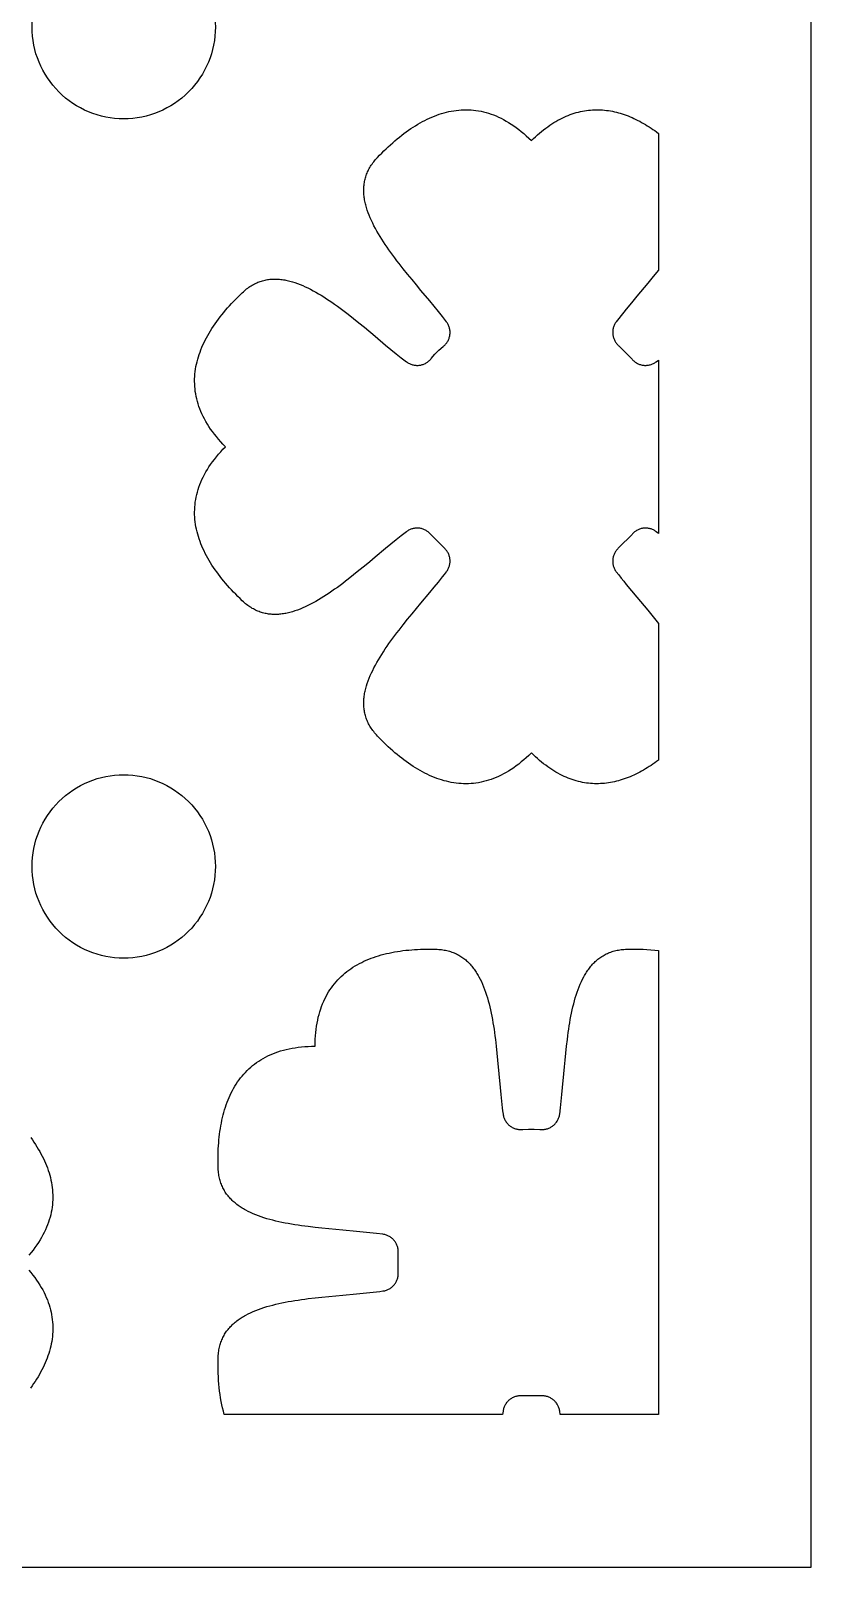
# Model space of a CAD drawing. Extents: x -1268 to 1319, y -900 to 956.
# Drawn here: x -935 to -679, y -900 to -398 of the extents above; entities that cross this region are included whole.
import ezdxf

# ---------------------------------------------------------------- set-up
doc = ezdxf.new("R2010")
doc.units = 0
doc.layers.add('LAYER_1', color=7, linetype='CONTINUOUS')

msp = doc.modelspace()

# ---------------------------------------------------------------- linework, layer by layer
at = {"layer": 'LAYER_1'}
for points in [[(-1129.08, -900), (-679.08, -900), (-679.08, 900), (-1129.08, 900)], [(-770.68, -433.48), (-770.01, -432.84), (-769.34, -432.21), (-768.67, -431.61), (-768, -431.03), (-767.33, -430.47), (-766.66, -429.94), (-765.99, -429.43), (-765.33, -428.94), (-764.66, -428.47), (-763.99, -428.03), (-763.32, -427.61), (-762.65, -427.21), (-761.98, -426.83), (-761.31, -426.47), (-760.64, -426.13), (-759.97, -425.81), (-759.31, -425.52), (-758.64, -425.24), (-757.97, -424.98), (-757.31, -424.75), (-756.64, -424.53), (-755.98, -424.34), (-755.31, -424.16), (-754.65, -424), (-753.98, -423.86), (-753.32, -423.74), (-752.66, -423.64), (-752, -423.55), (-751.34, -423.49), (-750.68, -423.44), (-750.02, -423.41), (-749.37, -423.4), (-748.71, -423.41), (-748.05, -423.43), (-747.4, -423.47), (-746.75, -423.52), (-746.1, -423.6), (-745.44, -423.69), (-744.8, -423.79), (-744.15, -423.91), (-743.5, -424.05), (-742.85, -424.2), (-742.21, -424.37), (-741.57, -424.55), (-740.93, -424.75), (-740.29, -424.97), (-739.65, -425.19), (-739.01, -425.44), (-738.38, -425.69), (-737.75, -425.96), (-737.11, -426.25), (-736.48, -426.55), (-735.86, -426.86), (-735.23, -427.18), (-734.61, -427.52), (-733.98, -427.87), (-733.36, -428.24), (-732.75, -428.61), (-732.13, -429), (-731.52, -429.4), (-730.9, -429.81), (-730.29, -430.23), (-729.69, -430.67), (-729.08, -431.12), (-729.08, -475.8), (-730.83, -477.96), (-732.6, -480.11), (-736.16, -484.38), (-737.91, -486.49), (-739.63, -488.59), (-740.47, -489.62), (-741.3, -490.66), (-742.1, -491.68), (-742.89, -492.7), (-743.06, -492.94), (-743.22, -493.18), (-743.36, -493.42), (-743.49, -493.67), (-743.6, -493.92), (-743.71, -494.18), (-743.8, -494.44), (-743.88, -494.7), (-743.94, -494.97), (-743.99, -495.23), (-744.03, -495.5), (-744.06, -495.77), (-744.07, -496.04), (-744.07, -496.31), (-744.06, -496.58), (-744.04, -496.85), (-744, -497.12), (-743.95, -497.38), (-743.89, -497.64), (-743.82, -497.91), (-743.74, -498.16), (-743.64, -498.42), (-743.53, -498.66), (-743.41, -498.91), (-743.28, -499.15), (-743.13, -499.38), (-742.97, -499.61), (-742.81, -499.83), (-742.62, -500.05), (-742.43, -500.25), (-742.23, -500.45), (-742.01, -500.64), (-737.73, -504.93), (-737.54, -505.14), (-737.34, -505.35), (-737.13, -505.54), (-736.92, -505.72), (-736.7, -505.89), (-736.47, -506.05), (-736.23, -506.19), (-735.99, -506.32), (-735.75, -506.45), (-735.5, -506.55), (-735.25, -506.65), (-734.99, -506.74), (-734.73, -506.81), (-734.47, -506.87), (-734.2, -506.92), (-733.93, -506.95), (-733.67, -506.98), (-733.4, -506.99), (-733.13, -506.99), (-732.86, -506.97), (-732.59, -506.95), (-732.32, -506.91), (-732.05, -506.86), (-731.79, -506.79), (-731.52, -506.71), (-731.26, -506.62), (-731.01, -506.52), (-730.75, -506.4), (-730.5, -506.27), (-730.26, -506.13), (-730.02, -505.98), (-729.79, -505.81), (-729.08, -505.26), (-729.08, -561.93), (-729.79, -561.38), (-730.02, -561.22), (-730.26, -561.06), (-730.5, -560.92), (-730.75, -560.79), (-731.01, -560.67), (-731.26, -560.57), (-731.52, -560.48), (-731.79, -560.4), (-732.05, -560.34), (-732.32, -560.29), (-732.59, -560.25), (-732.86, -560.22), (-733.13, -560.21), (-733.4, -560.2), (-733.67, -560.21), (-733.93, -560.24), (-734.2, -560.27), (-734.47, -560.32), (-734.73, -560.38), (-734.99, -560.46), (-735.25, -560.54), (-735.5, -560.64), (-735.75, -560.75), (-735.99, -560.87), (-736.23, -561), (-736.47, -561.15), (-736.7, -561.3), (-736.92, -561.47), (-737.13, -561.65), (-737.34, -561.84), (-737.54, -562.05), (-737.73, -562.26), (-742.01, -566.55), (-742.23, -566.74), (-742.43, -566.94), (-742.62, -567.15), (-742.81, -567.36), (-742.97, -567.58), (-743.13, -567.81), (-743.28, -568.04), (-743.41, -568.28), (-743.53, -568.53), (-743.64, -568.78), (-743.74, -569.03), (-743.82, -569.29), (-743.89, -569.55), (-743.95, -569.81), (-744, -570.08), (-744.04, -570.34), (-744.06, -570.61), (-744.07, -570.88), (-744.07, -571.15), (-744.06, -571.42), (-744.03, -571.69), (-743.99, -571.96), (-743.94, -572.23), (-743.88, -572.49), (-743.8, -572.75), (-743.71, -573.01), (-743.6, -573.27), (-743.49, -573.52), (-743.36, -573.77), (-743.22, -574.02), (-743.06, -574.26), (-742.89, -574.49), (-742.1, -575.51), (-741.3, -576.54), (-740.47, -577.57), (-739.63, -578.61), (-737.91, -580.7), (-736.16, -582.81), (-732.6, -587.08), (-730.83, -589.23), (-729.95, -590.31), (-729.08, -591.39), (-729.08, -636.08), (-729.69, -636.52), (-730.29, -636.96), (-730.9, -637.38), (-731.52, -637.79), (-732.13, -638.19), (-732.75, -638.58), (-733.36, -638.96), (-733.98, -639.32), (-734.61, -639.67), (-735.23, -640.01), (-735.86, -640.33), (-736.48, -640.65), (-737.11, -640.94), (-737.75, -641.23), (-738.38, -641.5), (-739.01, -641.76), (-739.65, -642), (-740.29, -642.23), (-740.93, -642.44), (-741.57, -642.64), (-742.21, -642.82), (-742.85, -642.99), (-743.5, -643.14), (-744.15, -643.28), (-744.8, -643.4), (-745.44, -643.51), (-746.1, -643.6), (-746.75, -643.67), (-747.4, -643.72), (-748.05, -643.76), (-748.71, -643.79), (-749.37, -643.79), (-750.02, -643.78), (-750.68, -643.75), (-751.34, -643.7), (-752, -643.64), (-752.66, -643.55), (-753.32, -643.45), (-753.98, -643.33), (-754.65, -643.19), (-755.31, -643.03), (-755.98, -642.86), (-756.64, -642.66), (-757.31, -642.44), (-757.97, -642.21), (-758.64, -641.95), (-759.31, -641.68), (-759.97, -641.38), (-760.64, -641.06), (-761.31, -640.72), (-761.98, -640.37), (-762.65, -639.99), (-763.32, -639.58), (-763.99, -639.16), (-764.66, -638.72), (-765.33, -638.25), (-765.99, -637.76), (-766.66, -637.25), (-767.33, -636.72), (-768, -636.16), (-768.67, -635.58), (-769.34, -634.98), (-770.01, -634.36), (-770.68, -633.71), (-771.51, -634.51), (-772.33, -635.27), (-773.16, -635.99), (-773.98, -636.68), (-774.81, -637.34), (-775.64, -637.96), (-776.46, -638.55), (-777.29, -639.11), (-778.11, -639.63), (-778.94, -640.12), (-779.76, -640.57), (-780.59, -641), (-781.41, -641.39), (-782.24, -641.75), (-783.06, -642.08), (-783.88, -642.38), (-784.7, -642.65), (-785.52, -642.89), (-786.34, -643.11), (-787.16, -643.29), (-787.98, -643.44), (-788.8, -643.57), (-789.61, -643.66), (-790.42, -643.73), (-791.24, -643.78), (-792.05, -643.79), (-792.86, -643.78), (-793.66, -643.74), (-794.47, -643.68), (-795.28, -643.59), (-796.08, -643.48), (-796.88, -643.34), (-797.68, -643.18), (-798.47, -643), (-799.27, -642.79), (-800.06, -642.56), (-800.85, -642.3), (-801.64, -642.03), (-802.42, -641.73), (-803.21, -641.41), (-803.99, -641.06), (-804.76, -640.7), (-805.54, -640.32), (-806.31, -639.91), (-807.08, -639.49), (-807.84, -639.05), (-808.61, -638.59), (-809.37, -638.11), (-810.13, -637.61), (-810.88, -637.09), (-811.63, -636.56), (-812.38, -636.01), (-813.12, -635.44), (-813.86, -634.85), (-814.6, -634.25), (-815.33, -633.64), (-816.06, -633.01), (-816.78, -632.36), (-817.51, -631.7), (-818.22, -631.02), (-818.94, -630.33), (-819.65, -629.63), (-820.35, -628.92), (-821.05, -628.19), (-821.38, -627.84), (-821.69, -627.48), (-821.99, -627.12), (-822.28, -626.76), (-822.56, -626.4), (-822.82, -626.04), (-823.06, -625.67), (-823.3, -625.31), (-823.52, -624.94), (-823.73, -624.57), (-823.93, -624.19), (-824.12, -623.82), (-824.29, -623.44), (-824.45, -623.06), (-824.6, -622.68), (-824.74, -622.3), (-824.86, -621.92), (-824.98, -621.53), (-825.08, -621.14), (-825.17, -620.75), (-825.25, -620.36), (-825.32, -619.97), (-825.38, -619.58), (-825.43, -619.18), (-825.47, -618.78), (-825.5, -618.38), (-825.52, -617.98), (-825.52, -617.58), (-825.52, -617.18), (-825.51, -616.77), (-825.49, -616.37), (-825.45, -615.96), (-825.41, -615.55), (-825.36, -615.14), (-825.3, -614.73), (-825.24, -614.32), (-825.16, -613.9), (-825.07, -613.49), (-824.98, -613.07), (-824.87, -612.66), (-824.76, -612.24), (-824.64, -611.82), (-824.38, -610.98), (-824.08, -610.13), (-823.76, -609.28), (-823.41, -608.43), (-823.02, -607.57), (-822.61, -606.71), (-822.18, -605.84), (-821.72, -604.98), (-821.24, -604.11), (-820.73, -603.24), (-820.2, -602.36), (-819.66, -601.49), (-819.09, -600.61), (-818.51, -599.73), (-817.9, -598.85), (-817.28, -597.97), (-816.65, -597.09), (-816, -596.2), (-815.34, -595.32), (-814.67, -594.43), (-813.99, -593.55), (-812.6, -591.78), (-811.18, -590.02), (-809.73, -588.25), (-806.82, -584.75), (-803.92, -581.27), (-802.5, -579.56), (-801.12, -577.85), (-799.77, -576.16), (-799.11, -575.32), (-798.47, -574.49), (-798.3, -574.26), (-798.15, -574.02), (-798, -573.77), (-797.87, -573.52), (-797.76, -573.27), (-797.65, -573.01), (-797.56, -572.75), (-797.49, -572.49), (-797.42, -572.23), (-797.37, -571.96), (-797.33, -571.69), (-797.3, -571.42), (-797.29, -571.15), (-797.29, -570.88), (-797.3, -570.61), (-797.32, -570.34), (-797.36, -570.08), (-797.41, -569.81), (-797.47, -569.55), (-797.54, -569.29), (-797.63, -569.03), (-797.72, -568.78), (-797.83, -568.53), (-797.95, -568.28), (-798.09, -568.04), (-798.23, -567.81), (-798.39, -567.58), (-798.56, -567.36), (-798.74, -567.15), (-798.93, -566.94), (-799.13, -566.74), (-799.35, -566.55), (-803.63, -562.26), (-803.82, -562.05), (-804.02, -561.84), (-804.23, -561.65), (-804.44, -561.47), (-804.67, -561.3), (-804.89, -561.15), (-805.13, -561), (-805.37, -560.87), (-805.61, -560.75), (-805.86, -560.64), (-806.11, -560.54), (-806.37, -560.46), (-806.63, -560.38), (-806.9, -560.32), (-807.16, -560.27), (-807.43, -560.24), (-807.7, -560.21), (-807.97, -560.2), (-808.24, -560.21), (-808.51, -560.22), (-808.77, -560.25), (-809.04, -560.29), (-809.31, -560.34), (-809.58, -560.4), (-809.84, -560.48), (-810.1, -560.57), (-810.36, -560.67), (-810.61, -560.79), (-810.86, -560.92), (-811.1, -561.06), (-811.34, -561.22), (-811.57, -561.38), (-813.25, -562.68), (-814.94, -564.03), (-816.64, -565.42), (-818.36, -566.84), (-821.83, -569.73), (-823.58, -571.19), (-825.34, -572.65), (-827.1, -574.09), (-828.87, -575.51), (-830.63, -576.91), (-831.52, -577.59), (-832.4, -578.26), (-833.29, -578.92), (-834.17, -579.57), (-835.05, -580.2), (-835.94, -580.82), (-836.82, -581.42), (-837.69, -582.01), (-838.57, -582.57), (-839.45, -583.12), (-840.32, -583.65), (-841.19, -584.15), (-842.06, -584.64), (-842.93, -585.09), (-843.79, -585.53), (-844.65, -585.94), (-845.51, -586.32), (-846.36, -586.67), (-847.21, -587), (-848.06, -587.29), (-848.9, -587.56), (-849.32, -587.68), (-849.74, -587.79), (-850.16, -587.89), (-850.57, -587.99), (-850.99, -588.07), (-851.4, -588.15), (-851.82, -588.22), (-852.23, -588.28), (-852.64, -588.33), (-853.05, -588.37), (-853.45, -588.4), (-853.86, -588.42), (-854.26, -588.44), (-854.67, -588.44), (-855.07, -588.43), (-855.47, -588.41), (-855.87, -588.39), (-856.26, -588.35), (-856.66, -588.3), (-857.05, -588.24), (-857.45, -588.17), (-857.84, -588.09), (-858.23, -588), (-858.61, -587.89), (-859, -587.78), (-859.38, -587.65), (-859.77, -587.51), (-860.15, -587.36), (-860.53, -587.2), (-860.9, -587.03), (-861.28, -586.84), (-861.65, -586.65), (-862.02, -586.44), (-862.39, -586.21), (-862.76, -585.98), (-863.12, -585.73), (-863.49, -585.47), (-863.85, -585.2), (-864.21, -584.91), (-864.57, -584.61), (-864.92, -584.29), (-865.27, -583.97), (-866, -583.27), (-866.72, -582.56), (-867.42, -581.85), (-868.11, -581.14), (-868.78, -580.42), (-869.44, -579.7), (-870.09, -578.97), (-870.72, -578.24), (-871.34, -577.51), (-871.94, -576.78), (-872.52, -576.04), (-873.09, -575.29), (-873.64, -574.54), (-874.18, -573.79), (-874.69, -573.04), (-875.19, -572.28), (-875.67, -571.52), (-876.13, -570.76), (-876.58, -569.99), (-877, -569.22), (-877.4, -568.45), (-877.79, -567.68), (-878.15, -566.9), (-878.49, -566.12), (-878.81, -565.34), (-879.11, -564.55), (-879.39, -563.76), (-879.64, -562.98), (-879.87, -562.18), (-880.08, -561.39), (-880.27, -560.59), (-880.43, -559.79), (-880.57, -558.99), (-880.68, -558.19), (-880.77, -557.39), (-880.83, -556.58), (-880.87, -555.77), (-880.88, -554.96), (-880.86, -554.15), (-880.82, -553.34), (-880.75, -552.53), (-880.65, -551.71), (-880.53, -550.89), (-880.37, -550.08), (-880.19, -549.26), (-879.98, -548.44), (-879.74, -547.62), (-879.47, -546.8), (-879.17, -545.98), (-878.84, -545.15), (-878.48, -544.33), (-878.08, -543.5), (-877.66, -542.68), (-877.2, -541.85), (-876.71, -541.03), (-876.19, -540.2), (-875.64, -539.38), (-875.05, -538.55), (-874.42, -537.73), (-873.77, -536.9), (-873.08, -536.07), (-872.35, -535.25), (-871.59, -534.42), (-870.79, -533.6), (-871.59, -532.77), (-872.35, -531.94), (-873.08, -531.12), (-873.77, -530.29), (-874.42, -529.47), (-875.05, -528.64), (-875.64, -527.81), (-876.19, -526.99), (-876.71, -526.16), (-877.2, -525.34), (-877.66, -524.51), (-878.08, -523.69), (-878.48, -522.86), (-878.84, -522.04), (-879.17, -521.22), (-879.47, -520.39), (-879.74, -519.57), (-879.98, -518.75), (-880.19, -517.93), (-880.37, -517.11), (-880.53, -516.3), (-880.65, -515.48), (-880.75, -514.67), (-880.82, -513.85), (-880.86, -513.04), (-880.88, -512.23), (-880.87, -511.42), (-880.83, -510.61), (-880.77, -509.81), (-880.68, -509), (-880.57, -508.2), (-880.43, -507.4), (-880.27, -506.6), (-880.08, -505.8), (-879.87, -505.01), (-879.64, -504.22), (-879.39, -503.43), (-879.11, -502.64), (-878.81, -501.85), (-878.49, -501.07), (-878.15, -500.29), (-877.79, -499.51), (-877.4, -498.74), (-877, -497.97), (-876.58, -497.2), (-876.13, -496.43), (-875.67, -495.67), (-875.19, -494.91), (-874.69, -494.15), (-874.18, -493.4), (-873.64, -492.65), (-873.09, -491.9), (-872.52, -491.16), (-871.94, -490.42), (-871.34, -489.68), (-870.72, -488.95), (-870.09, -488.22), (-869.44, -487.49), (-868.78, -486.77), (-868.11, -486.05), (-867.42, -485.34), (-866.72, -484.63), (-866, -483.93), (-865.27, -483.23), (-864.92, -482.9), (-864.57, -482.58), (-864.21, -482.28), (-863.85, -482), (-863.49, -481.72), (-863.12, -481.46), (-862.76, -481.21), (-862.39, -480.98), (-862.02, -480.75), (-861.65, -480.54), (-861.28, -480.35), (-860.9, -480.16), (-860.53, -479.99), (-860.15, -479.83), (-859.77, -479.68), (-859.38, -479.54), (-859, -479.41), (-858.61, -479.3), (-858.23, -479.2), (-857.84, -479.1), (-857.45, -479.02), (-857.05, -478.95), (-856.66, -478.89), (-856.26, -478.85), (-855.87, -478.81), (-855.47, -478.78), (-855.07, -478.76), (-854.67, -478.75), (-854.26, -478.76), (-853.86, -478.77), (-853.45, -478.79), (-853.05, -478.82), (-852.64, -478.86), (-852.23, -478.91), (-851.82, -478.97), (-851.4, -479.04), (-850.99, -479.12), (-850.57, -479.21), (-850.16, -479.3), (-849.74, -479.4), (-849.32, -479.51), (-848.9, -479.63), (-848.06, -479.9), (-847.21, -480.19), (-846.36, -480.52), (-845.51, -480.87), (-844.65, -481.25), (-843.79, -481.66), (-842.93, -482.1), (-842.06, -482.56), (-841.19, -483.04), (-840.32, -483.55), (-839.45, -484.07), (-838.57, -484.62), (-837.69, -485.19), (-836.82, -485.77), (-835.94, -486.37), (-835.05, -486.99), (-834.17, -487.63), (-833.29, -488.27), (-832.4, -488.93), (-831.52, -489.6), (-830.63, -490.29), (-828.87, -491.68), (-827.1, -493.1), (-825.34, -494.54), (-821.83, -497.46), (-818.36, -500.35), (-816.64, -501.77), (-814.94, -503.16), (-813.25, -504.51), (-812.41, -505.16), (-811.57, -505.81), (-811.34, -505.98), (-811.1, -506.13), (-810.86, -506.27), (-810.61, -506.4), (-810.36, -506.52), (-810.1, -506.62), (-809.84, -506.71), (-809.58, -506.79), (-809.31, -506.86), (-809.04, -506.91), (-808.77, -506.95), (-808.51, -506.97), (-808.24, -506.99), (-807.97, -506.99), (-807.7, -506.98), (-807.43, -506.95), (-807.16, -506.92), (-806.9, -506.87), (-806.63, -506.81), (-806.37, -506.74), (-806.11, -506.65), (-805.86, -506.55), (-805.61, -506.45), (-805.37, -506.32), (-805.13, -506.19), (-804.89, -506.05), (-804.67, -505.89), (-804.44, -505.72), (-804.23, -505.54), (-804.02, -505.35), (-803.82, -505.14), (-803.63, -504.93), (-803.47, -504.74), (-802.22, -503.37), (-800.91, -502.06), (-799.54, -500.81), (-799.35, -500.64), (-799.13, -500.45), (-798.93, -500.25), (-798.74, -500.05), (-798.56, -499.83), (-798.39, -499.61), (-798.23, -499.38), (-798.09, -499.15), (-797.95, -498.91), (-797.83, -498.66), (-797.72, -498.42), (-797.63, -498.16), (-797.54, -497.91), (-797.47, -497.64), (-797.41, -497.38), (-797.36, -497.12), (-797.32, -496.85), (-797.3, -496.58), (-797.29, -496.31), (-797.29, -496.04), (-797.3, -495.77), (-797.33, -495.5), (-797.37, -495.23), (-797.42, -494.97), (-797.49, -494.7), (-797.56, -494.44), (-797.65, -494.18), (-797.76, -493.92), (-797.87, -493.67), (-798, -493.42), (-798.15, -493.18), (-798.3, -492.94), (-798.47, -492.7), (-799.77, -491.03), (-801.12, -489.34), (-802.5, -487.64), (-803.92, -485.92), (-806.82, -482.45), (-808.28, -480.7), (-809.73, -478.94), (-811.18, -477.18), (-812.6, -475.41), (-813.99, -473.64), (-814.67, -472.76), (-815.34, -471.87), (-816, -470.99), (-816.65, -470.11), (-817.28, -469.22), (-817.9, -468.34), (-818.51, -467.46), (-819.09, -466.58), (-819.66, -465.7), (-820.2, -464.83), (-820.73, -463.96), (-821.24, -463.08), (-821.72, -462.21), (-822.18, -461.35), (-822.61, -460.48), (-823.02, -459.62), (-823.41, -458.77), (-823.76, -457.91), (-824.08, -457.06), (-824.38, -456.22), (-824.64, -455.37), (-824.76, -454.95), (-824.87, -454.54), (-824.98, -454.12), (-825.07, -453.7), (-825.16, -453.29), (-825.24, -452.87), (-825.3, -452.46), (-825.36, -452.05), (-825.41, -451.64), (-825.45, -451.23), (-825.49, -450.82), (-825.51, -450.42), (-825.52, -450.01), (-825.52, -449.61), (-825.52, -449.21), (-825.5, -448.81), (-825.47, -448.41), (-825.43, -448.01), (-825.38, -447.62), (-825.32, -447.22), (-825.25, -446.83), (-825.17, -446.44), (-825.08, -446.05), (-824.98, -445.66), (-824.86, -445.28), (-824.74, -444.89), (-824.6, -444.51), (-824.45, -444.13), (-824.29, -443.75), (-824.12, -443.37), (-823.93, -443), (-823.73, -442.63), (-823.52, -442.25), (-823.3, -441.89), (-823.06, -441.52), (-822.82, -441.15), (-822.56, -440.79), (-822.28, -440.43), (-821.99, -440.07), (-821.69, -439.71), (-821.38, -439.36), (-821.05, -439), (-820.35, -438.28), (-819.65, -437.56), (-818.94, -436.86), (-818.22, -436.17), (-817.51, -435.49), (-816.78, -434.83), (-816.06, -434.19), (-815.33, -433.55), (-814.6, -432.94), (-813.86, -432.34), (-813.12, -431.75), (-812.38, -431.19), (-811.63, -430.63), (-810.88, -430.1), (-810.13, -429.58), (-809.37, -429.09), (-808.61, -428.61), (-807.84, -428.14), (-807.08, -427.7), (-806.31, -427.28), (-805.54, -426.87), (-804.76, -426.49), (-803.99, -426.13), (-803.21, -425.79), (-802.42, -425.47), (-801.64, -425.17), (-800.85, -424.89), (-800.06, -424.64), (-799.27, -424.4), (-798.47, -424.19), (-797.68, -424.01), (-796.88, -423.85), (-796.08, -423.71), (-795.28, -423.6), (-794.47, -423.51), (-793.66, -423.45), (-792.86, -423.41), (-792.05, -423.4), (-791.24, -423.42), (-790.42, -423.46), (-789.61, -423.53), (-788.8, -423.63), (-787.98, -423.75), (-787.16, -423.9), (-786.34, -424.09), (-785.52, -424.3), (-784.7, -424.54), (-783.88, -424.81), (-783.06, -425.11), (-782.24, -425.44), (-781.41, -425.8), (-780.59, -426.19), (-779.76, -426.62), (-778.94, -427.08), (-778.11, -427.57), (-777.29, -428.09), (-776.46, -428.64), (-775.64, -429.23), (-774.81, -429.85), (-773.98, -430.51), (-773.16, -431.2), (-772.33, -431.93), (-771.51, -432.69)], [(-841.47, -729.6), (-841.45, -728.46), (-841.41, -727.33), (-841.33, -726.24), (-841.24, -725.16), (-841.12, -724.12), (-840.97, -723.09), (-840.81, -722.09), (-840.61, -721.12), (-840.4, -720.16), (-840.16, -719.23), (-839.9, -718.33), (-839.62, -717.44), (-839.31, -716.58), (-838.99, -715.74), (-838.64, -714.93), (-838.27, -714.13), (-837.88, -713.36), (-837.47, -712.61), (-837.04, -711.88), (-836.59, -711.18), (-836.12, -710.49), (-835.63, -709.82), (-835.13, -709.18), (-834.6, -708.55), (-834.05, -707.95), (-833.49, -707.37), (-832.91, -706.8), (-832.32, -706.26), (-831.7, -705.73), (-831.07, -705.22), (-830.42, -704.74), (-829.76, -704.27), (-829.08, -703.82), (-828.39, -703.38), (-827.68, -702.97), (-826.95, -702.57), (-826.21, -702.19), (-825.46, -701.83), (-824.7, -701.49), (-823.92, -701.16), (-823.12, -700.85), (-822.32, -700.56), (-821.5, -700.28), (-820.67, -700.02), (-819.82, -699.78), (-818.97, -699.55), (-818.1, -699.34), (-817.22, -699.14), (-816.34, -698.96), (-815.44, -698.79), (-814.53, -698.63), (-813.61, -698.5), (-812.69, -698.37), (-811.75, -698.26), (-810.8, -698.17), (-809.85, -698.08), (-808.89, -698.01), (-807.92, -697.96), (-806.94, -697.92), (-805.96, -697.89), (-804.96, -697.87), (-803.97, -697.86), (-802.96, -697.87), (-801.95, -697.89), (-801.47, -697.91), (-801, -697.94), (-800.53, -697.98), (-800.07, -698.03), (-799.62, -698.09), (-799.18, -698.16), (-798.75, -698.24), (-798.32, -698.34), (-797.9, -698.44), (-797.49, -698.56), (-797.09, -698.68), (-796.69, -698.81), (-796.3, -698.96), (-795.92, -699.11), (-795.55, -699.28), (-795.18, -699.45), (-794.82, -699.63), (-794.47, -699.82), (-794.12, -700.02), (-793.78, -700.23), (-793.44, -700.45), (-793.12, -700.68), (-792.8, -700.92), (-792.48, -701.16), (-792.18, -701.42), (-791.87, -701.68), (-791.58, -701.95), (-791.29, -702.23), (-791.01, -702.51), (-790.73, -702.81), (-790.46, -703.11), (-790.19, -703.42), (-789.93, -703.74), (-789.68, -704.07), (-789.43, -704.4), (-789.18, -704.74), (-788.95, -705.09), (-788.71, -705.44), (-788.49, -705.8), (-788.26, -706.17), (-788.05, -706.54), (-787.84, -706.93), (-787.43, -707.71), (-787.04, -708.51), (-786.67, -709.35), (-786.31, -710.2), (-785.98, -711.08), (-785.66, -711.97), (-785.35, -712.89), (-785.07, -713.83), (-784.79, -714.79), (-784.53, -715.76), (-784.29, -716.75), (-784.06, -717.76), (-783.84, -718.78), (-783.63, -719.81), (-783.43, -720.86), (-783.25, -721.92), (-783.07, -722.99), (-782.9, -724.08), (-782.74, -725.17), (-782.59, -726.27), (-782.45, -727.38), (-782.18, -729.61), (-781.94, -731.87), (-781.72, -734.13), (-781.3, -738.67), (-780.89, -743.17), (-780.68, -745.39), (-780.45, -747.58), (-780.21, -749.73), (-780.08, -750.78), (-779.95, -751.83), (-779.9, -752.11), (-779.84, -752.39), (-779.77, -752.67), (-779.69, -752.93), (-779.59, -753.19), (-779.48, -753.45), (-779.36, -753.7), (-779.23, -753.94), (-779.09, -754.17), (-778.94, -754.4), (-778.77, -754.61), (-778.6, -754.82), (-778.42, -755.02), (-778.23, -755.22), (-778.03, -755.4), (-777.83, -755.57), (-777.61, -755.74), (-777.39, -755.89), (-777.16, -756.03), (-776.93, -756.16), (-776.68, -756.29), (-776.44, -756.4), (-776.18, -756.5), (-775.92, -756.58), (-775.66, -756.66), (-775.39, -756.72), (-775.12, -756.77), (-774.84, -756.81), (-774.57, -756.83), (-774.28, -756.84), (-774, -756.84), (-773.71, -756.82), (-773.46, -756.8), (-771.61, -756.72), (-769.75, -756.72), (-767.9, -756.8), (-767.65, -756.82), (-767.36, -756.84), (-767.08, -756.84), (-766.8, -756.83), (-766.52, -756.81), (-766.24, -756.77), (-765.97, -756.72), (-765.7, -756.66), (-765.44, -756.58), (-765.18, -756.5), (-764.93, -756.4), (-764.68, -756.29), (-764.44, -756.16), (-764.2, -756.03), (-763.97, -755.89), (-763.75, -755.74), (-763.54, -755.57), (-763.33, -755.4), (-763.13, -755.22), (-762.94, -755.02), (-762.76, -754.82), (-762.59, -754.61), (-762.43, -754.4), (-762.27, -754.17), (-762.13, -753.94), (-762, -753.7), (-761.88, -753.45), (-761.77, -753.19), (-761.68, -752.93), (-761.59, -752.67), (-761.52, -752.39), (-761.46, -752.11), (-761.41, -751.83), (-761.15, -749.73), (-760.91, -747.58), (-760.69, -745.39), (-760.47, -743.17), (-760.06, -738.67), (-759.86, -736.4), (-759.65, -734.13), (-759.42, -731.87), (-759.18, -729.61), (-758.91, -727.38), (-758.77, -726.27), (-758.62, -725.17), (-758.46, -724.08), (-758.29, -722.99), (-758.12, -721.92), (-757.93, -720.86), (-757.73, -719.81), (-757.53, -718.78), (-757.31, -717.76), (-757.07, -716.75), (-756.83, -715.76), (-756.57, -714.79), (-756.3, -713.83), (-756.01, -712.89), (-755.71, -711.97), (-755.39, -711.08), (-755.05, -710.2), (-754.7, -709.35), (-754.32, -708.51), (-753.93, -707.71), (-753.53, -706.93), (-753.31, -706.54), (-753.1, -706.17), (-752.87, -705.8), (-752.65, -705.44), (-752.41, -705.09), (-752.18, -704.74), (-751.93, -704.4), (-751.69, -704.07), (-751.43, -703.74), (-751.17, -703.42), (-750.91, -703.11), (-750.63, -702.81), (-750.36, -702.51), (-750.07, -702.23), (-749.78, -701.95), (-749.49, -701.68), (-749.19, -701.42), (-748.88, -701.16), (-748.56, -700.92), (-748.24, -700.68), (-747.92, -700.45), (-747.58, -700.23), (-747.24, -700.02), (-746.9, -699.82), (-746.54, -699.63), (-746.18, -699.45), (-745.81, -699.28), (-745.44, -699.11), (-745.06, -698.96), (-744.67, -698.81), (-744.27, -698.68), (-743.87, -698.56), (-743.46, -698.44), (-743.04, -698.34), (-742.61, -698.24), (-742.18, -698.16), (-741.74, -698.09), (-741.29, -698.03), (-740.83, -697.98), (-740.37, -697.94), (-739.89, -697.91), (-739.41, -697.89), (-738.08, -697.87), (-736.75, -697.86), (-735.44, -697.88), (-734.14, -697.93), (-732.86, -697.99), (-731.58, -698.08), (-730.32, -698.19), (-729.08, -698.32), (-729.08, -850), (-761.28, -850), (-761.41, -848.96), (-761.46, -848.67), (-761.52, -848.4), (-761.59, -848.12), (-761.68, -847.86), (-761.77, -847.59), (-761.88, -847.34), (-762, -847.09), (-762.13, -846.85), (-762.27, -846.62), (-762.43, -846.39), (-762.59, -846.17), (-762.76, -845.97), (-762.94, -845.76), (-763.13, -845.57), (-763.33, -845.39), (-763.54, -845.22), (-763.75, -845.05), (-763.97, -844.9), (-764.2, -844.76), (-764.44, -844.62), (-764.68, -844.5), (-764.93, -844.39), (-765.18, -844.29), (-765.44, -844.21), (-765.7, -844.13), (-765.97, -844.07), (-766.24, -844.02), (-766.52, -843.98), (-766.8, -843.96), (-767.08, -843.95), (-767.36, -843.95), (-767.65, -843.97), (-773.71, -843.97), (-774, -843.95), (-774.28, -843.95), (-774.57, -843.96), (-774.84, -843.98), (-775.12, -844.02), (-775.39, -844.07), (-775.66, -844.13), (-775.92, -844.21), (-776.18, -844.29), (-776.44, -844.39), (-776.68, -844.5), (-776.93, -844.62), (-777.16, -844.76), (-777.39, -844.9), (-777.61, -845.05), (-777.83, -845.22), (-778.03, -845.39), (-778.23, -845.57), (-778.42, -845.76), (-778.6, -845.97), (-778.77, -846.17), (-778.94, -846.39), (-779.09, -846.62), (-779.23, -846.85), (-779.36, -847.09), (-779.48, -847.34), (-779.59, -847.59), (-779.69, -847.86), (-779.77, -848.12), (-779.84, -848.4), (-779.9, -848.67), (-779.95, -848.96), (-780.08, -850), (-871.16, -850), (-871.45, -848.96), (-871.72, -847.91), (-871.96, -846.84), (-872.18, -845.75), (-872.37, -844.64), (-872.55, -843.53), (-872.7, -842.4), (-872.84, -841.25), (-872.95, -840.09), (-873.04, -838.92), (-873.11, -837.74), (-873.16, -836.54), (-873.2, -835.34), (-873.21, -834.12), (-873.21, -832.9), (-873.18, -831.66), (-873.17, -831.18), (-873.14, -830.71), (-873.1, -830.24), (-873.05, -829.79), (-872.99, -829.34), (-872.91, -828.9), (-872.83, -828.46), (-872.74, -828.04), (-872.63, -827.62), (-872.52, -827.21), (-872.4, -826.8), (-872.26, -826.41), (-872.12, -826.02), (-871.96, -825.64), (-871.8, -825.26), (-871.63, -824.89), (-871.44, -824.53), (-871.25, -824.18), (-871.05, -823.83), (-870.84, -823.49), (-870.62, -823.16), (-870.39, -822.83), (-870.16, -822.51), (-869.91, -822.2), (-869.66, -821.89), (-869.4, -821.59), (-869.13, -821.29), (-868.85, -821), (-868.56, -820.72), (-868.27, -820.44), (-867.96, -820.17), (-867.65, -819.9), (-867.33, -819.64), (-867.01, -819.39), (-866.68, -819.14), (-866.34, -818.9), (-865.99, -818.66), (-865.63, -818.43), (-865.27, -818.2), (-864.91, -817.98), (-864.53, -817.76), (-864.15, -817.55), (-863.37, -817.14), (-862.56, -816.75), (-861.73, -816.38), (-860.88, -816.03), (-860, -815.69), (-859.1, -815.37), (-858.18, -815.07), (-857.25, -814.78), (-856.29, -814.51), (-855.32, -814.25), (-854.33, -814), (-853.32, -813.77), (-852.3, -813.55), (-851.26, -813.34), (-850.21, -813.14), (-849.15, -812.96), (-848.08, -812.78), (-847, -812.62), (-845.91, -812.46), (-844.81, -812.31), (-843.7, -812.16), (-841.46, -811.9), (-839.21, -811.65), (-836.94, -811.43), (-832.4, -811.01), (-827.9, -810.6), (-825.68, -810.39), (-823.5, -810.17), (-821.35, -809.92), (-820.29, -809.8), (-819.25, -809.66), (-818.96, -809.61), (-818.68, -809.56), (-818.41, -809.48), (-818.14, -809.4), (-817.88, -809.3), (-817.63, -809.19), (-817.38, -809.07), (-817.14, -808.94), (-816.9, -808.8), (-816.68, -808.65), (-816.46, -808.49), (-816.25, -808.31), (-816.05, -808.13), (-815.86, -807.94), (-815.68, -807.75), (-815.5, -807.54), (-815.34, -807.32), (-815.19, -807.1), (-815.04, -806.87), (-814.91, -806.64), (-814.79, -806.4), (-814.68, -806.15), (-814.58, -805.9), (-814.49, -805.64), (-814.42, -805.37), (-814.35, -805.11), (-814.3, -804.83), (-814.27, -804.56), (-814.24, -804.28), (-814.23, -804), (-814.24, -803.71), (-814.25, -803.42), (-814.25, -797.36), (-814.24, -797.08), (-814.23, -796.79), (-814.24, -796.51), (-814.27, -796.23), (-814.3, -795.95), (-814.35, -795.68), (-814.42, -795.41), (-814.49, -795.15), (-814.58, -794.89), (-814.68, -794.64), (-814.79, -794.39), (-814.91, -794.15), (-815.04, -793.91), (-815.19, -793.69), (-815.34, -793.46), (-815.5, -793.25), (-815.68, -793.04), (-815.86, -792.84), (-816.05, -792.65), (-816.25, -792.47), (-816.46, -792.3), (-816.68, -792.14), (-816.9, -791.99), (-817.14, -791.85), (-817.38, -791.71), (-817.63, -791.59), (-817.88, -791.49), (-818.14, -791.39), (-818.41, -791.3), (-818.68, -791.23), (-818.96, -791.17), (-819.25, -791.13), (-821.35, -790.86), (-823.5, -790.62), (-825.68, -790.4), (-827.9, -790.19), (-832.4, -789.78), (-834.67, -789.57), (-836.94, -789.36), (-839.21, -789.13), (-841.46, -788.89), (-843.7, -788.62), (-844.81, -788.48), (-845.91, -788.33), (-847, -788.17), (-848.08, -788.01), (-849.15, -787.83), (-850.21, -787.64), (-851.26, -787.45), (-852.3, -787.24), (-853.32, -787.02), (-854.33, -786.79), (-855.32, -786.54), (-856.29, -786.28), (-857.25, -786.01), (-858.18, -785.72), (-859.1, -785.42), (-860, -785.1), (-860.88, -784.76), (-861.73, -784.41), (-862.56, -784.04), (-863.37, -783.65), (-864.15, -783.24), (-864.53, -783.03), (-864.91, -782.81), (-865.27, -782.59), (-865.63, -782.36), (-865.99, -782.13), (-866.34, -781.89), (-866.68, -781.65), (-867.01, -781.4), (-867.33, -781.14), (-867.65, -780.88), (-867.96, -780.62), (-868.27, -780.35), (-868.56, -780.07), (-868.85, -779.79), (-869.13, -779.5), (-869.4, -779.2), (-869.66, -778.9), (-869.91, -778.59), (-870.16, -778.28), (-870.39, -777.96), (-870.62, -777.63), (-870.84, -777.3), (-871.05, -776.96), (-871.25, -776.61), (-871.44, -776.26), (-871.63, -775.89), (-871.8, -775.53), (-871.96, -775.15), (-872.12, -774.77), (-872.26, -774.38), (-872.4, -773.98), (-872.52, -773.58), (-872.63, -773.17), (-872.74, -772.75), (-872.83, -772.33), (-872.91, -771.89), (-872.99, -771.45), (-873.05, -771), (-873.1, -770.54), (-873.14, -770.08), (-873.17, -769.61), (-873.18, -769.12), (-873.2, -768.11), (-873.21, -767.11), (-873.21, -766.11), (-873.19, -765.12), (-873.16, -764.13), (-873.12, -763.16), (-873.06, -762.19), (-872.99, -761.23), (-872.91, -760.27), (-872.81, -759.33), (-872.7, -758.39), (-872.58, -757.46), (-872.44, -756.54), (-872.29, -755.64), (-872.12, -754.74), (-871.94, -753.85), (-871.74, -752.97), (-871.53, -752.11), (-871.3, -751.25), (-871.05, -750.41), (-870.79, -749.58), (-870.51, -748.76), (-870.22, -747.95), (-869.91, -747.16), (-869.59, -746.38), (-869.24, -745.61), (-868.88, -744.86), (-868.5, -744.12), (-868.11, -743.4), (-867.69, -742.69), (-867.26, -741.99), (-866.81, -741.31), (-866.34, -740.65), (-865.85, -740), (-865.35, -739.37), (-864.82, -738.76), (-864.27, -738.16), (-863.71, -737.58), (-863.13, -737.02), (-862.52, -736.48), (-861.9, -735.95), (-861.25, -735.44), (-860.59, -734.95), (-859.9, -734.48), (-859.19, -734.03), (-858.46, -733.6), (-857.71, -733.19), (-856.94, -732.8), (-856.15, -732.44), (-855.33, -732.09), (-854.49, -731.76), (-853.63, -731.46), (-852.75, -731.17), (-851.84, -730.91), (-850.91, -730.67), (-849.96, -730.46), (-848.98, -730.27), (-847.98, -730.1), (-846.96, -729.96), (-845.91, -729.84), (-844.84, -729.74), (-843.74, -729.67), (-842.62, -729.62)]]:
    msp.add_lwpolyline(points, close=True, dxfattribs=at)
for points in [[(-904.08, -366.36, -0.414214), (-874.08, -396.36, -0.414214), (-904.08, -426.36, -0.414214), (-934.08, -396.36, -0.414214)], [(-904.08, -640.83, -0.414214), (-874.08, -670.83, -0.414214), (-904.08, -700.83, -0.414214), (-934.08, -670.83, -0.414214)]]:
    msp.add_lwpolyline(points, format="xyb", close=True, dxfattribs=at)
for points in [[(-934.52, -759.45), (-933.98, -760.2), (-933.47, -760.95), (-932.97, -761.71), (-932.49, -762.47), (-932.03, -763.23), (-931.58, -764), (-931.16, -764.77), (-930.76, -765.54), (-930.37, -766.31), (-930.01, -767.09), (-929.67, -767.87), (-929.35, -768.65), (-929.05, -769.44), (-928.77, -770.23), (-928.52, -771.02), (-928.29, -771.81), (-928.08, -772.6), (-927.89, -773.4), (-927.73, -774.2), (-927.59, -775), (-927.48, -775.8), (-927.39, -776.6), (-927.33, -777.41), (-927.29, -778.22), (-927.28, -779.03), (-927.3, -779.84), (-927.34, -780.65), (-927.41, -781.46), (-927.51, -782.28), (-927.63, -783.1), (-927.79, -783.91), (-927.97, -784.73), (-928.18, -785.55), (-928.42, -786.37), (-928.69, -787.19), (-928.99, -788.02), (-929.32, -788.84), (-929.68, -789.66), (-930.08, -790.49), (-930.5, -791.31), (-930.96, -792.14), (-931.45, -792.96), (-931.97, -793.79), (-932.52, -794.61), (-933.11, -795.44), (-933.74, -796.26), (-934.39, -797.09), (-935.08, -797.92)], [(-935.12, -802.83), (-934.44, -803.64), (-933.79, -804.45), (-933.17, -805.27), (-932.59, -806.08), (-932.04, -806.89), (-931.53, -807.7), (-931.04, -808.51), (-930.58, -809.32), (-930.16, -810.13), (-929.77, -810.95), (-929.41, -811.75), (-929.07, -812.56), (-928.77, -813.37), (-928.5, -814.18), (-928.25, -814.99), (-928.03, -815.79), (-927.85, -816.6), (-927.68, -817.4), (-927.55, -818.2), (-927.45, -819.01), (-927.37, -819.81), (-927.31, -820.61), (-927.29, -821.4), (-927.29, -822.2), (-927.31, -822.99), (-927.36, -823.79), (-927.43, -824.58), (-927.53, -825.37), (-927.65, -826.16), (-927.8, -826.94), (-927.97, -827.73), (-928.16, -828.51), (-928.37, -829.29), (-928.61, -830.07), (-928.87, -830.84), (-929.15, -831.62), (-929.45, -832.39), (-929.77, -833.16), (-930.11, -833.92), (-930.48, -834.69), (-930.86, -835.45), (-931.26, -836.2), (-931.68, -836.96), (-932.12, -837.71), (-932.58, -838.46), (-933.05, -839.21), (-933.55, -839.95), (-934.06, -840.69), (-934.58, -841.43)]]:
    msp.add_lwpolyline(points, dxfattribs=at)

doc.saveas('drawing.dxf')
